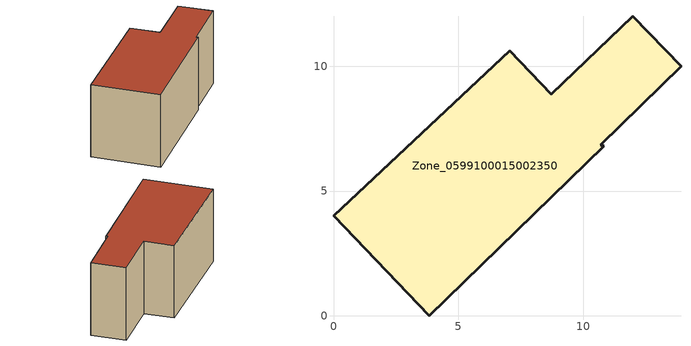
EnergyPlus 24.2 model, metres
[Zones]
Zone_0599100015002350
 floor ground (C_G): 3.84,0 0,4.01 7.07,10.63 8.73,8.89 11.99,12.01 13.93,10 10.71,6.86 10.84,6.8 z0.87
 wall outside (C_F): 10.71,6.86 13.93,10 11.99,12.01 8.73,8.89 7.07,10.63 0,4.01 3.84,0 10.84,6.8 10.71,6.86 z0.87:7.05
 roof outside (C_R): 3.84,0 10.84,6.8 10.71,6.86 13.93,10 11.99,12.01 8.73,8.89 7.07,10.63 0,4.01 z7.05
[BUILDING]
Pand.0599100015002350: North Axis=0; Terrain=City; Loads Convergence Tolerance Value=0.04; Temperature Convergence Tolerance Value=0.4; Solar Distribution=FullExterior; Maximum Number of Warmup Days=25; Minimum Number of Warmup Days=1
[Site:Location]
Rotterdam.The.Hague.AP_ZH_NLD Design_Conditions: Latitude=51.96; Longitude=4.45; Time Zone=1; Elevation=-4.5
[SITE:GROUNDTEMPERATURE:BUILDINGSURFACE]
18, 18, 18, 18, 18, 18, 18, 18, 18, 18, 18, 18
[MATERIAL] Thermal Absorptance=0.9; Solar Absorptance=0.7; Visible Absorptance=0.7
Name | Roughness | Thickness | Conductivity | Density | Specific Heat
G.TC.1975-1991 | MediumSmooth | 0.15 | 0.288461 | 540 | 1210
F.TC.1975-1991 | Rough | 0.3 | 0.230769 | 1920 | 840
R.TC.1975-1991 | MediumRough | 0.2 | 0.153846 | 1500 | 1000
[CONSTRUCTION]
C_G: G.TC.1975-1991
C_F: F.TC.1975-1991
C_R: R.TC.1975-1991
[ZONE]
Zone_0599100015002350: Type=1; Multiplier=1; Ceiling Height=Autocalculate; Volume=Autocalculate; Floor Area=autocalculate; Part of Total Floor Area=Yes
[ZONEINFILTRATION:DESIGNFLOWRATE]
Infil_Zone_0599100015002350: Zone or ZoneList or Space or SpaceList=Zone_0599100015002350; Schedule=AlwaysOn; Design Flow Rate Calculation Method=Flow/Area; Flow Rate per Floor Area=0.003; Constant Term Coefficient=1; Temperature Term Coefficient=0; Velocity Term Coefficient=0; Velocity Squared Term Coefficient=0
[HVACTEMPLATE:ZONE:IDEALLOADSAIRSYSTEM]
Zone_0599100015002350: Maximum Heating Supply Air Temperature=50; Minimum Cooling Supply Air Temperature=13; Maximum Heating Supply Air Humidity Ratio=0.0156; Minimum Cooling Supply Air Humidity Ratio=0.0077; Heating Limit=NoLimit; Cooling Limit=NoLimit; Dehumidification Control Type=ConstantSensibleHeatRatio; Cooling Sensible Heat Ratio=0.7; Dehumidification Setpoint=60; Humidification Control Type=None; Humidification Setpoint=30; Outdoor Air Method=None; Outdoor Air Flow Rate per Person=0.00944; Outdoor Air Flow Rate per Zone Floor Area=0; Outdoor Air Flow Rate per Zone=0; Demand Controlled Ventilation Type=None; Outdoor Air Economizer Type=NoEconomizer; Heat Recovery Type=None; Sensible Heat Recovery Effectiveness=0.7; Latent Heat Recovery Effectiveness=0.65
[ZONECONTROL:THERMOSTAT]
ThermostatControl_Zone_0599100015002350: Zone or ZoneList=Zone_0599100015002350; Control Type Schedule=DualSetpointControlType; Control 1=Thermostat_Zone_0599100015002350; Temperature Difference Between Cutout And Setpoint=0
[THERMOSTATSETPOINT:DUALSETPOINT]
Thermostat_Zone_0599100015002350: Heating Setpoint Temperature Schedule=HeatingSetpoint_Zone_0599100015002350; Cooling Setpoint Temperature Schedule=CoolingSetpoint_Zone_0599100015002350
[SCHEDULE:COMPACT]
HeatingSetpoint_Zone_0599100015002350: Through: 12/31, For: AllDays, Until: 24:00, 21
CoolingSetpoint_Zone_0599100015002350: Through: 12/31, For: AllDays, Until: 24:00, 24
DualSetpointControlType: Through: 12/31, For: AllDays, Until: 24:00, 4
AlwaysOn: Through: 12/31, For: AllDays, Until: 24:00, 1
